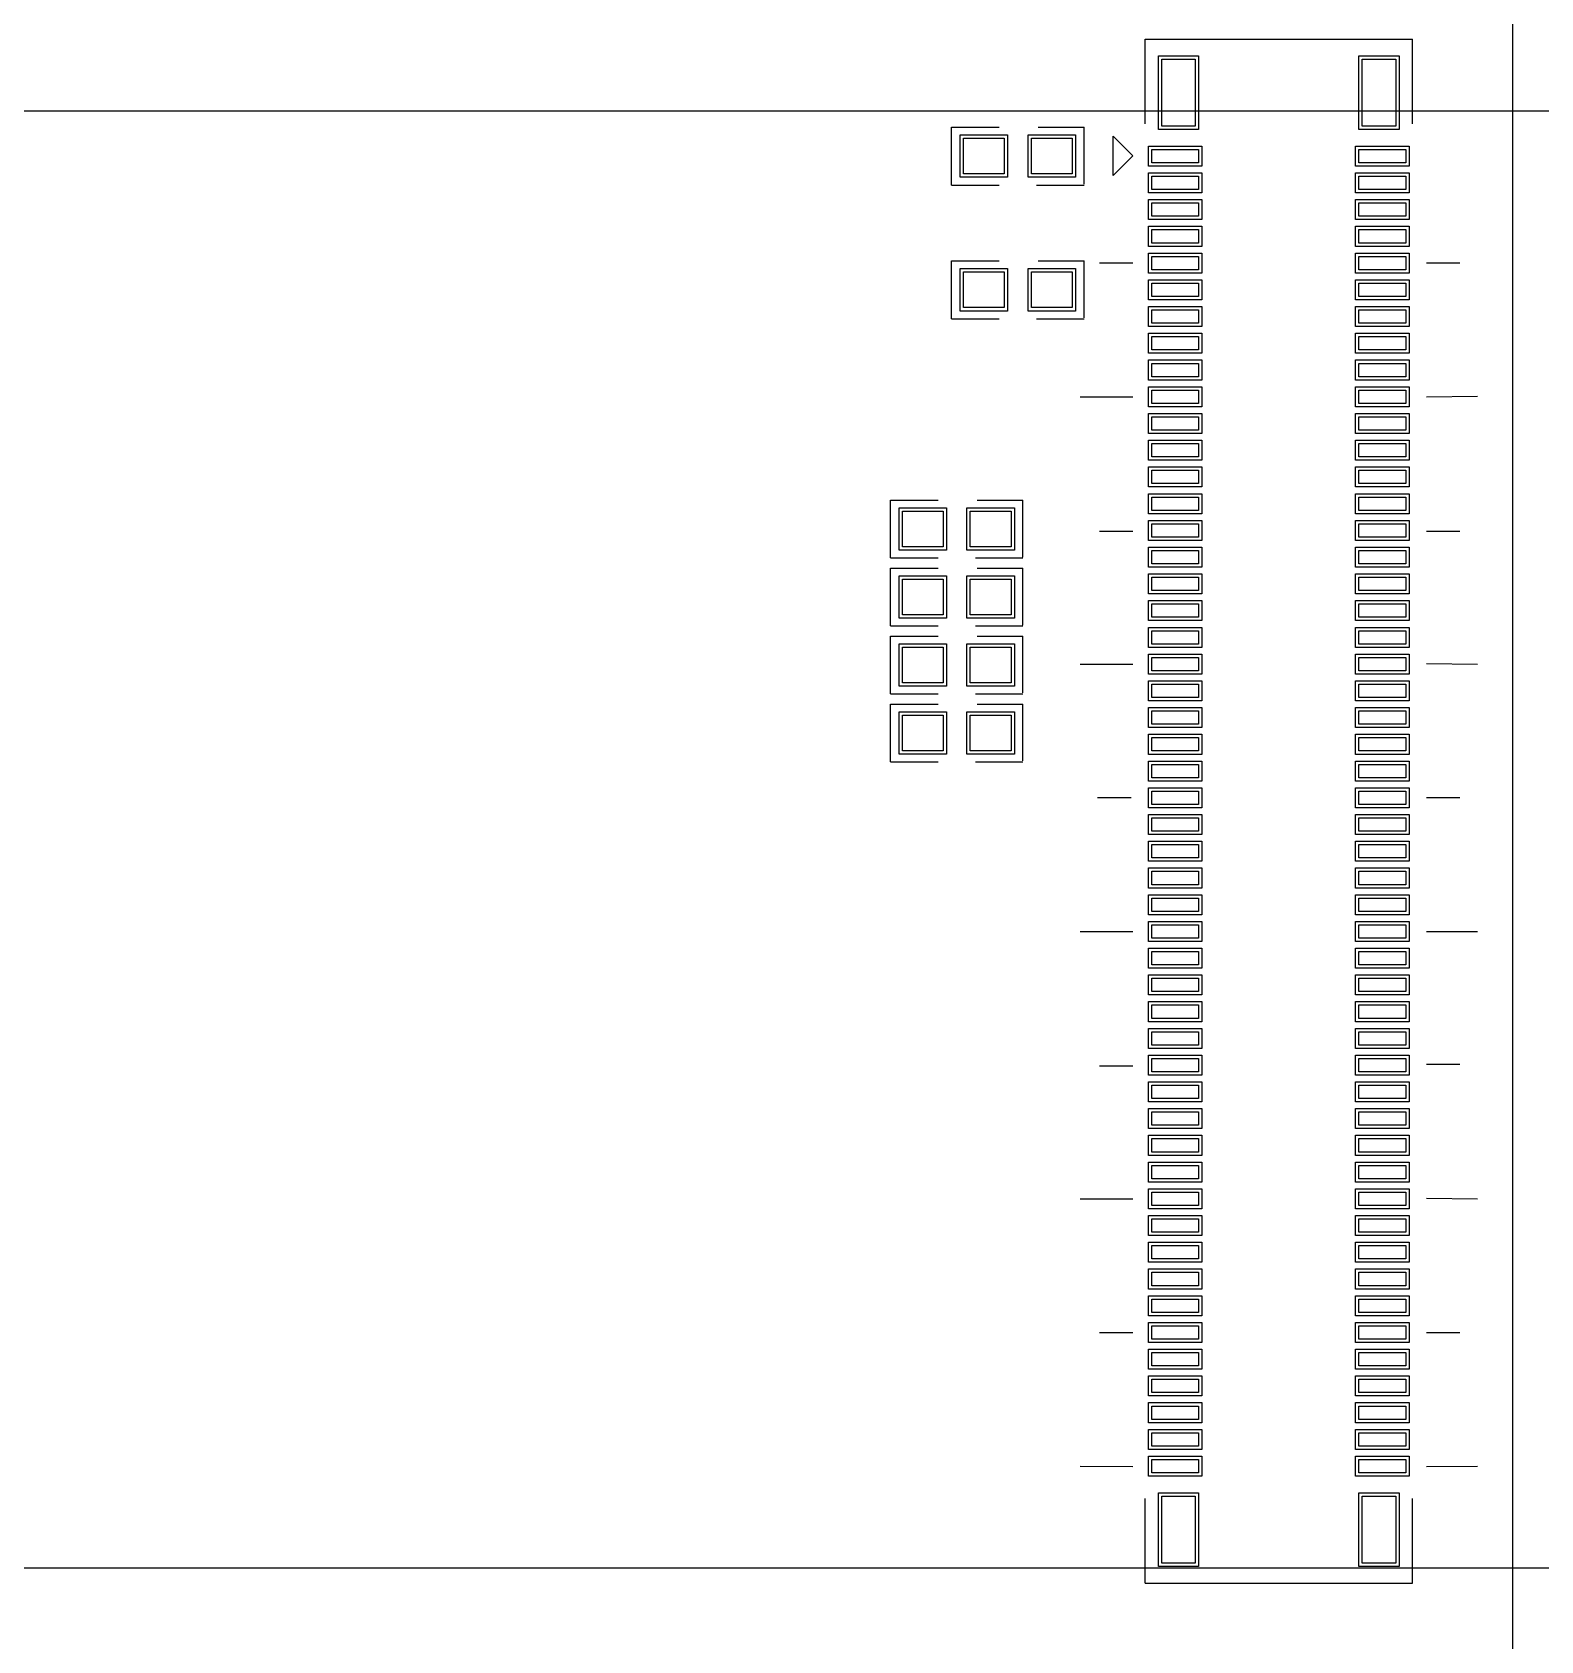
# Model space of a CAD drawing. Header units: inches. Extents: x -5 to 125, y -8 to 83.
# Drawn here: x 60.85 to 83.42, y 38.59 to 62.65 of the extents above; entities that cross this region are included whole.
import ezdxf

# ---------------------------------------------------------------- set-up
doc = ezdxf.new("R2010")
doc.units = ezdxf.units.IN
for name, color, linetype in [('Bottom Overlay', 54, 'Continuous'), ('Bottom Paste', 16, 'Continuous'), ('Bottom Solder', 6, 'Continuous'), ('Top Overlay', 2, 'Continuous'), ('Top Paste', 8, 'Continuous'), ('Top Solder', 216, 'Continuous')]:
    doc.layers.add(name, color=color, linetype=linetype)

# ---------------------------------------------------------------- blocks, each defined once
blk = doc.blocks.new('0402R_B_246')
at = {"layer": 'Bottom Overlay'}
for p, q in [((-0.991, 0.432), (-0.279, 0.432)), ((-0.991, -0.432), (-0.991, 0.432)), ((0.305, 0.432), (0.991, 0.432)), ((0.991, -0.419), (0.991, 0.432)), ((-0.991, -0.432), (-0.279, -0.432)), ((0.279, -0.432), (0.991, -0.432))]:
    blk.add_line(p, q, dxfattribs=at)
at = {"layer": 'Bottom Paste'}
for p, q in [((-0.813, -0.267), (-0.813, 0.267)), ((-0.813, 0.267), (-0.203, 0.267)), ((-0.203, 0.267), (-0.203, -0.267)), ((0.203, -0.267), (0.203, 0.267)), ((0.203, 0.267), (0.813, 0.267)), ((0.813, 0.267), (0.813, -0.267)), ((-0.203, -0.267), (-0.813, -0.267)), ((0.813, -0.267), (0.203, -0.267))]:
    blk.add_line(p, q, dxfattribs=at)
at = {"layer": 'Bottom Solder'}
for p, q in [((-0.863, -0.317), (-0.863, 0.317)), ((-0.863, 0.317), (-0.153, 0.317)), ((-0.153, 0.317), (-0.153, -0.317)), ((0.153, -0.317), (0.153, 0.317)), ((0.153, 0.317), (0.863, 0.317)), ((0.863, 0.317), (0.863, -0.317)), ((-0.153, -0.317), (-0.863, -0.317)), ((0.863, -0.317), (0.153, -0.317))]:
    blk.add_line(p, q, dxfattribs=at)
blk = doc.blocks.new('0402R_B_247')
at = {"layer": 'Bottom Overlay'}
for p, q in [((-0.991, 0.432), (-0.279, 0.432)), ((-0.991, -0.432), (-0.991, 0.432)), ((0.305, 0.432), (0.991, 0.432)), ((0.991, -0.419), (0.991, 0.432)), ((-0.991, -0.432), (-0.279, -0.432)), ((0.279, -0.432), (0.991, -0.432))]:
    blk.add_line(p, q, dxfattribs=at)
at = {"layer": 'Bottom Paste'}
for p, q in [((-0.813, -0.267), (-0.813, 0.267)), ((-0.813, 0.267), (-0.203, 0.267)), ((-0.203, 0.267), (-0.203, -0.267)), ((0.203, -0.267), (0.203, 0.267)), ((0.203, 0.267), (0.813, 0.267)), ((0.813, 0.267), (0.813, -0.267)), ((-0.203, -0.267), (-0.813, -0.267)), ((0.813, -0.267), (0.203, -0.267))]:
    blk.add_line(p, q, dxfattribs=at)
at = {"layer": 'Bottom Solder'}
for p, q in [((-0.863, -0.317), (-0.863, 0.317)), ((-0.863, 0.317), (-0.153, 0.317)), ((-0.153, 0.317), (-0.153, -0.317)), ((0.153, -0.317), (0.153, 0.317)), ((0.153, 0.317), (0.863, 0.317)), ((0.863, 0.317), (0.863, -0.317)), ((-0.153, -0.317), (-0.863, -0.317)), ((0.863, -0.317), (0.153, -0.317))]:
    blk.add_line(p, q, dxfattribs=at)
blk = doc.blocks.new('0402R_B_252')
at = {"layer": 'Bottom Overlay'}
for p, q in [((-0.991, 0.432), (-0.279, 0.432)), ((-0.991, -0.432), (-0.991, 0.432)), ((0.305, 0.432), (0.991, 0.432)), ((0.991, -0.419), (0.991, 0.432)), ((-0.991, -0.432), (-0.279, -0.432)), ((0.279, -0.432), (0.991, -0.432))]:
    blk.add_line(p, q, dxfattribs=at)
at = {"layer": 'Bottom Paste'}
for p, q in [((-0.813, -0.267), (-0.813, 0.267)), ((-0.813, 0.267), (-0.203, 0.267)), ((-0.203, 0.267), (-0.203, -0.267)), ((0.203, -0.267), (0.203, 0.267)), ((0.203, 0.267), (0.813, 0.267)), ((0.813, 0.267), (0.813, -0.267)), ((-0.203, -0.267), (-0.813, -0.267)), ((0.813, -0.267), (0.203, -0.267))]:
    blk.add_line(p, q, dxfattribs=at)
at = {"layer": 'Bottom Solder'}
for p, q in [((-0.863, -0.317), (-0.863, 0.317)), ((-0.863, 0.317), (-0.153, 0.317)), ((-0.153, 0.317), (-0.153, -0.317)), ((0.153, -0.317), (0.153, 0.317)), ((0.153, 0.317), (0.863, 0.317)), ((0.863, 0.317), (0.863, -0.317)), ((-0.153, -0.317), (-0.863, -0.317)), ((0.863, -0.317), (0.153, -0.317))]:
    blk.add_line(p, q, dxfattribs=at)
blk = doc.blocks.new('0402R_B_253')
at = {"layer": 'Bottom Overlay'}
for p, q in [((-0.991, 0.432), (-0.279, 0.432)), ((-0.991, -0.432), (-0.991, 0.432)), ((0.305, 0.432), (0.991, 0.432)), ((0.991, -0.419), (0.991, 0.432)), ((-0.991, -0.432), (-0.279, -0.432)), ((0.279, -0.432), (0.991, -0.432))]:
    blk.add_line(p, q, dxfattribs=at)
at = {"layer": 'Bottom Paste'}
for p, q in [((-0.813, -0.267), (-0.813, 0.267)), ((-0.813, 0.267), (-0.203, 0.267)), ((-0.203, 0.267), (-0.203, -0.267)), ((0.203, -0.267), (0.203, 0.267)), ((0.203, 0.267), (0.813, 0.267)), ((0.813, 0.267), (0.813, -0.267)), ((-0.203, -0.267), (-0.813, -0.267)), ((0.813, -0.267), (0.203, -0.267))]:
    blk.add_line(p, q, dxfattribs=at)
at = {"layer": 'Bottom Solder'}
for p, q in [((-0.863, -0.317), (-0.863, 0.317)), ((-0.863, 0.317), (-0.153, 0.317)), ((-0.153, 0.317), (-0.153, -0.317)), ((0.153, -0.317), (0.153, 0.317)), ((0.153, 0.317), (0.863, 0.317)), ((0.863, 0.317), (0.863, -0.317)), ((-0.153, -0.317), (-0.863, -0.317)), ((0.863, -0.317), (0.153, -0.317))]:
    blk.add_line(p, q, dxfattribs=at)
blk = doc.blocks.new('0402R_B_254')
at = {"layer": 'Bottom Overlay'}
for p, q in [((-0.991, -0.432), (-0.991, 0.432)), ((-0.991, 0.432), (-0.279, 0.432)), ((0.305, 0.432), (0.991, 0.432)), ((0.991, -0.419), (0.991, 0.432)), ((-0.991, -0.432), (-0.279, -0.432)), ((0.279, -0.432), (0.991, -0.432))]:
    blk.add_line(p, q, dxfattribs=at)
at = {"layer": 'Bottom Paste'}
for p, q in [((-0.813, -0.267), (-0.813, 0.267)), ((-0.813, 0.267), (-0.203, 0.267)), ((-0.203, 0.267), (-0.203, -0.267)), ((0.203, -0.267), (0.203, 0.267)), ((0.203, 0.267), (0.813, 0.267)), ((0.813, 0.267), (0.813, -0.267)), ((-0.203, -0.267), (-0.813, -0.267)), ((0.813, -0.267), (0.203, -0.267))]:
    blk.add_line(p, q, dxfattribs=at)
at = {"layer": 'Bottom Solder'}
for p, q in [((-0.863, -0.317), (-0.863, 0.317)), ((-0.863, 0.317), (-0.153, 0.317)), ((-0.153, 0.317), (-0.153, -0.317)), ((0.153, -0.317), (0.153, 0.317)), ((0.153, 0.317), (0.863, 0.317)), ((0.863, 0.317), (0.863, -0.317)), ((-0.153, -0.317), (-0.863, -0.317)), ((0.863, -0.317), (0.153, -0.317))]:
    blk.add_line(p, q, dxfattribs=at)
blk = doc.blocks.new('0402R_B_255')
at = {"layer": 'Bottom Overlay'}
for p, q in [((-0.991, -0.432), (-0.991, 0.432)), ((-0.991, 0.432), (-0.279, 0.432)), ((0.305, 0.432), (0.991, 0.432)), ((0.991, -0.419), (0.991, 0.432)), ((-0.991, -0.432), (-0.279, -0.432)), ((0.279, -0.432), (0.991, -0.432))]:
    blk.add_line(p, q, dxfattribs=at)
at = {"layer": 'Bottom Paste'}
for p, q in [((-0.813, -0.267), (-0.813, 0.267)), ((-0.813, 0.267), (-0.203, 0.267)), ((-0.203, 0.267), (-0.203, -0.267)), ((0.203, -0.267), (0.203, 0.267)), ((0.203, 0.267), (0.813, 0.267)), ((0.813, 0.267), (0.813, -0.267)), ((-0.203, -0.267), (-0.813, -0.267)), ((0.813, -0.267), (0.203, -0.267))]:
    blk.add_line(p, q, dxfattribs=at)
at = {"layer": 'Bottom Solder'}
for p, q in [((-0.863, -0.317), (-0.863, 0.317)), ((-0.863, 0.317), (-0.153, 0.317)), ((-0.153, 0.317), (-0.153, -0.317)), ((0.153, -0.317), (0.153, 0.317)), ((0.153, 0.317), (0.863, 0.317)), ((0.863, 0.317), (0.863, -0.317)), ((-0.153, -0.317), (-0.863, -0.317)), ((0.863, -0.317), (0.153, -0.317))]:
    blk.add_line(p, q, dxfattribs=at)
blk = doc.blocks.new('M_2_M_K___B_271')
at = {"layer": 'Bottom Overlay'}
for p, q in [((-10.9, 79.75), (-10.9, 3.75)), ((10.9, 79.75), (10.9, 3.75))]:
    blk.add_line(p, q, dxfattribs=at)
blk = doc.blocks.new('SOCKET_100PIN_0_4MM_F_286')
at = {"layer": 'Top Overlay'}
for p, q in [((-6.198, 2.21), (-6.21, 2.972)), ((-2.21, 2.21), (-2.2, 2.972)), ((1.803, 2.209), (1.8, 2.972)), ((5.791, 2.21), (5.8, 2.972)), ((9.804, 2.21), (9.8, 2.972)), ((-8.204, 2.21), (-8.204, 2.709)), ((-4.191, 2.21), (-4.191, 2.709)), ((-0.203, 2.209), (-0.203, 2.709)), ((3.785, 2.21), (3.785, 2.709)), ((7.798, 2.21), (7.798, 2.709)), ((-11.552, -2), (-11.552, 2)), ((-10.282, 2), (-11.552, 2)), ((11.552, 2), (10.282, 2)), ((11.552, -2), (11.552, 2)), ((-10.282, -2), (-11.552, -2)), ((11.552, -2), (10.282, -2)), ((-10.097, -2.477), (-9.804, -2.184)), ((-9.512, -2.477), (-9.804, -2.184)), ((-8.204, -2.684), (-8.204, -2.184)), ((-6.198, -2.972), (-6.198, -2.184)), ((-4.191, -2.684), (-4.191, -2.184)), ((-2.2, -2.972), (-2.2, -2.184)), ((-0.203, -2.71), (-0.203, -2.21)), ((1.803, -2.972), (1.803, -2.184)), ((3.81, -2.684), (3.81, -2.184)), ((5.8, -2.972), (5.8, -2.184)), ((7.798, -2.684), (7.798, -2.184)), ((9.8, -2.972), (9.804, -2.184)), ((-9.512, -2.477), (-10.097, -2.477))]:
    blk.add_line(p, q, dxfattribs=at)
at = {"layer": 'Top Paste'}
for p, q in [((-11.25, 1.75), (-10.25, 1.75)), ((-11.25, 1.25), (-11.25, 1.75)), ((-10.25, 1.75), (-10.25, 1.25)), ((-9.9, 1.9), (-9.7, 1.9)), ((-9.9, 1.2), (-9.9, 1.9)), ((-9.7, 1.9), (-9.7, 1.2)), ((-9.5, 1.9), (-9.3, 1.9)), ((-9.5, 1.2), (-9.5, 1.9)), ((-9.3, 1.9), (-9.3, 1.2)), ((-9.1, 1.9), (-8.9, 1.9)), ((-9.1, 1.2), (-9.1, 1.9)), ((-8.9, 1.9), (-8.9, 1.2)), ((-8.7, 1.9), (-8.5, 1.9)), ((-8.7, 1.2), (-8.7, 1.9)), ((-8.5, 1.9), (-8.5, 1.2)), ((-8.3, 1.9), (-8.1, 1.9)), ((-8.3, 1.2), (-8.3, 1.9)), ((-8.1, 1.9), (-8.1, 1.2)), ((-7.9, 1.9), (-7.7, 1.9)), ((-7.9, 1.2), (-7.9, 1.9)), ((-7.7, 1.9), (-7.7, 1.2)), ((-7.5, 1.9), (-7.3, 1.9)), ((-7.5, 1.2), (-7.5, 1.9)), ((-7.3, 1.9), (-7.3, 1.2)), ((-7.1, 1.9), (-6.9, 1.9)), ((-7.1, 1.2), (-7.1, 1.9)), ((-6.9, 1.9), (-6.9, 1.2)), ((-6.7, 1.9), (-6.5, 1.9)), ((-6.7, 1.2), (-6.7, 1.9)), ((-6.5, 1.9), (-6.5, 1.2)), ((-6.3, 1.9), (-6.1, 1.9)), ((-6.3, 1.2), (-6.3, 1.9)), ((-6.1, 1.9), (-6.1, 1.2)), ((-5.9, 1.9), (-5.7, 1.9)), ((-5.9, 1.2), (-5.9, 1.9)), ((-5.7, 1.9), (-5.7, 1.2)), ((-5.5, 1.9), (-5.3, 1.9)), ((-5.5, 1.2), (-5.5, 1.9)), ((-5.3, 1.9), (-5.3, 1.2)), ((-5.1, 1.9), (-4.9, 1.9)), ((-5.1, 1.2), (-5.1, 1.9)), ((-4.9, 1.9), (-4.9, 1.2)), ((-4.7, 1.9), (-4.5, 1.9)), ((-4.7, 1.2), (-4.7, 1.9)), ((-4.5, 1.9), (-4.5, 1.2)), ((-4.3, 1.9), (-4.1, 1.9)), ((-4.3, 1.2), (-4.3, 1.9)), ((-4.1, 1.9), (-4.1, 1.2)), ((-3.9, 1.9), (-3.7, 1.9)), ((-3.9, 1.2), (-3.9, 1.9)), ((-3.7, 1.9), (-3.7, 1.2)), ((-3.5, 1.9), (-3.3, 1.9)), ((-3.5, 1.2), (-3.5, 1.9)), ((-3.3, 1.9), (-3.3, 1.2)), ((-3.1, 1.9), (-2.9, 1.9)), ((-3.1, 1.2), (-3.1, 1.9)), ((-2.9, 1.9), (-2.9, 1.2)), ((-2.7, 1.9), (-2.5, 1.9)), ((-2.7, 1.2), (-2.7, 1.9)), ((-2.5, 1.9), (-2.5, 1.2)), ((-2.3, 1.9), (-2.1, 1.9)), ((-2.3, 1.2), (-2.3, 1.9)), ((-2.1, 1.9), (-2.1, 1.2)), ((-1.9, 1.9), (-1.7, 1.9)), ((-1.9, 1.2), (-1.9, 1.9)), ((-1.7, 1.9), (-1.7, 1.2)), ((-1.5, 1.9), (-1.3, 1.9)), ((-1.5, 1.2), (-1.5, 1.9)), ((-1.3, 1.9), (-1.3, 1.2)), ((-1.1, 1.9), (-0.9, 1.9)), ((-1.1, 1.2), (-1.1, 1.9)), ((-0.9, 1.9), (-0.9, 1.2)), ((-0.7, 1.9), (-0.5, 1.9)), ((-0.7, 1.2), (-0.7, 1.9)), ((-0.5, 1.9), (-0.5, 1.2)), ((-0.3, 1.9), (-0.1, 1.9)), ((-0.3, 1.2), (-0.3, 1.9)), ((-0.1, 1.9), (-0.1, 1.2)), ((0.1, 1.9), (0.3, 1.9)), ((0.1, 1.2), (0.1, 1.9)), ((0.3, 1.9), (0.3, 1.2)), ((0.5, 1.9), (0.7, 1.9)), ((0.5, 1.2), (0.5, 1.9)), ((0.7, 1.9), (0.7, 1.2)), ((0.9, 1.9), (1.1, 1.9)), ((0.9, 1.2), (0.9, 1.9)), ((1.1, 1.9), (1.1, 1.2)), ((1.3, 1.9), (1.5, 1.9)), ((1.3, 1.2), (1.3, 1.9)), ((1.5, 1.9), (1.5, 1.2)), ((1.7, 1.9), (1.9, 1.9)), ((1.7, 1.2), (1.7, 1.9)), ((1.9, 1.9), (1.9, 1.2)), ((2.1, 1.9), (2.3, 1.9)), ((2.1, 1.2), (2.1, 1.9)), ((2.3, 1.9), (2.3, 1.2)), ((2.5, 1.9), (2.7, 1.9)), ((2.5, 1.2), (2.5, 1.9)), ((2.7, 1.9), (2.7, 1.2)), ((2.9, 1.9), (3.1, 1.9)), ((2.9, 1.2), (2.9, 1.9)), ((3.1, 1.9), (3.1, 1.2)), ((3.3, 1.9), (3.5, 1.9)), ((3.3, 1.2), (3.3, 1.9)), ((3.5, 1.9), (3.5, 1.2)), ((3.7, 1.9), (3.9, 1.9)), ((3.7, 1.2), (3.7, 1.9)), ((3.9, 1.9), (3.9, 1.2)), ((4.1, 1.9), (4.3, 1.9)), ((4.1, 1.2), (4.1, 1.9)), ((4.3, 1.9), (4.3, 1.2)), ((4.5, 1.9), (4.7, 1.9)), ((4.5, 1.2), (4.5, 1.9)), ((4.7, 1.9), (4.7, 1.2)), ((4.9, 1.9), (5.1, 1.9)), ((4.9, 1.2), (4.9, 1.9)), ((5.1, 1.9), (5.1, 1.2)), ((5.3, 1.9), (5.5, 1.9)), ((5.3, 1.2), (5.3, 1.9)), ((5.5, 1.9), (5.5, 1.2)), ((5.7, 1.9), (5.9, 1.9)), ((5.7, 1.2), (5.7, 1.9)), ((5.9, 1.9), (5.9, 1.2)), ((6.1, 1.9), (6.3, 1.9)), ((6.1, 1.2), (6.1, 1.9)), ((6.3, 1.9), (6.3, 1.2)), ((6.5, 1.9), (6.7, 1.9)), ((6.5, 1.2), (6.5, 1.9)), ((6.7, 1.9), (6.7, 1.2)), ((6.9, 1.9), (7.1, 1.9)), ((6.9, 1.2), (6.9, 1.9)), ((7.1, 1.9), (7.1, 1.2)), ((7.3, 1.9), (7.5, 1.9)), ((7.3, 1.2), (7.3, 1.9)), ((7.5, 1.9), (7.5, 1.2)), ((7.7, 1.9), (7.9, 1.9)), ((7.7, 1.2), (7.7, 1.9)), ((7.9, 1.9), (7.9, 1.2)), ((8.1, 1.9), (8.3, 1.9)), ((8.1, 1.2), (8.1, 1.9)), ((8.3, 1.9), (8.3, 1.2)), ((8.5, 1.9), (8.7, 1.9)), ((8.5, 1.2), (8.5, 1.9)), ((8.7, 1.9), (8.7, 1.2)), ((8.9, 1.9), (9.1, 1.9)), ((8.9, 1.2), (8.9, 1.9)), ((9.1, 1.9), (9.1, 1.2)), ((9.3, 1.9), (9.5, 1.9)), ((9.3, 1.2), (9.3, 1.9)), ((9.5, 1.9), (9.5, 1.2)), ((9.7, 1.9), (9.9, 1.9)), ((9.7, 1.2), (9.7, 1.9)), ((9.9, 1.9), (9.9, 1.2)), ((10.25, 1.75), (11.25, 1.75)), ((10.25, 1.25), (10.25, 1.75)), ((11.25, 1.75), (11.25, 1.25)), ((-10.25, 1.25), (-11.25, 1.25)), ((11.25, 1.25), (10.25, 1.25)), ((-9.7, 1.2), (-9.9, 1.2)), ((-9.3, 1.2), (-9.5, 1.2)), ((-8.9, 1.2), (-9.1, 1.2)), ((-8.5, 1.2), (-8.7, 1.2)), ((-8.1, 1.2), (-8.3, 1.2)), ((-7.7, 1.2), (-7.9, 1.2)), ((-7.3, 1.2), (-7.5, 1.2)), ((-6.9, 1.2), (-7.1, 1.2)), ((-6.5, 1.2), (-6.7, 1.2)), ((-6.1, 1.2), (-6.3, 1.2)), ((-5.7, 1.2), (-5.9, 1.2)), ((-5.3, 1.2), (-5.5, 1.2)), ((-4.9, 1.2), (-5.1, 1.2)), ((-4.5, 1.2), (-4.7, 1.2)), ((-4.1, 1.2), (-4.3, 1.2)), ((-3.7, 1.2), (-3.9, 1.2)), ((-3.3, 1.2), (-3.5, 1.2)), ((-2.9, 1.2), (-3.1, 1.2)), ((-2.5, 1.2), (-2.7, 1.2)), ((-2.1, 1.2), (-2.3, 1.2)), ((-1.7, 1.2), (-1.9, 1.2)), ((-1.3, 1.2), (-1.5, 1.2)), ((-0.9, 1.2), (-1.1, 1.2)), ((-0.5, 1.2), (-0.7, 1.2)), ((-0.1, 1.2), (-0.3, 1.2)), ((0.3, 1.2), (0.1, 1.2)), ((0.7, 1.2), (0.5, 1.2)), ((1.1, 1.2), (0.9, 1.2)), ((1.5, 1.2), (1.3, 1.2)), ((1.9, 1.2), (1.7, 1.2)), ((2.3, 1.2), (2.1, 1.2)), ((2.7, 1.2), (2.5, 1.2)), ((3.1, 1.2), (2.9, 1.2)), ((3.5, 1.2), (3.3, 1.2)), ((3.9, 1.2), (3.7, 1.2)), ((4.3, 1.2), (4.1, 1.2)), ((4.7, 1.2), (4.5, 1.2)), ((5.1, 1.2), (4.9, 1.2)), ((5.5, 1.2), (5.3, 1.2)), ((5.9, 1.2), (5.7, 1.2)), ((6.3, 1.2), (6.1, 1.2)), ((6.7, 1.2), (6.5, 1.2)), ((7.1, 1.2), (6.9, 1.2)), ((7.5, 1.2), (7.3, 1.2)), ((7.9, 1.2), (7.7, 1.2)), ((8.3, 1.2), (8.1, 1.2)), ((8.7, 1.2), (8.5, 1.2)), ((9.1, 1.2), (8.9, 1.2)), ((9.5, 1.2), (9.3, 1.2)), ((9.9, 1.2), (9.7, 1.2)), ((-9.9, -1.2), (-9.7, -1.2)), ((-9.9, -1.9), (-9.9, -1.2)), ((-9.7, -1.2), (-9.7, -1.9)), ((-9.5, -1.2), (-9.3, -1.2)), ((-9.5, -1.9), (-9.5, -1.2)), ((-9.3, -1.2), (-9.3, -1.9)), ((-9.1, -1.2), (-8.9, -1.2)), ((-9.1, -1.9), (-9.1, -1.2)), ((-8.9, -1.2), (-8.9, -1.9)), ((-8.7, -1.2), (-8.5, -1.2)), ((-8.7, -1.9), (-8.7, -1.2)), ((-8.5, -1.2), (-8.5, -1.9)), ((-8.3, -1.2), (-8.1, -1.2)), ((-8.3, -1.9), (-8.3, -1.2)), ((-8.1, -1.2), (-8.1, -1.9)), ((-7.9, -1.2), (-7.7, -1.2)), ((-7.9, -1.9), (-7.9, -1.2)), ((-7.7, -1.2), (-7.7, -1.9)), ((-7.5, -1.2), (-7.3, -1.2)), ((-7.5, -1.9), (-7.5, -1.2)), ((-7.3, -1.2), (-7.3, -1.9)), ((-7.1, -1.2), (-6.9, -1.2)), ((-7.1, -1.9), (-7.1, -1.2)), ((-6.9, -1.2), (-6.9, -1.9)), ((-6.7, -1.2), (-6.5, -1.2)), ((-6.7, -1.9), (-6.7, -1.2)), ((-6.5, -1.2), (-6.5, -1.9)), ((-6.3, -1.2), (-6.1, -1.2)), ((-6.3, -1.9), (-6.3, -1.2)), ((-6.1, -1.2), (-6.1, -1.9)), ((-5.9, -1.2), (-5.7, -1.2)), ((-5.9, -1.9), (-5.9, -1.2)), ((-5.7, -1.2), (-5.7, -1.9)), ((-5.5, -1.2), (-5.3, -1.2)), ((-5.5, -1.9), (-5.5, -1.2)), ((-5.3, -1.2), (-5.3, -1.9)), ((-5.1, -1.2), (-4.9, -1.2)), ((-5.1, -1.9), (-5.1, -1.2)), ((-4.9, -1.2), (-4.9, -1.9)), ((-4.7, -1.2), (-4.5, -1.2)), ((-4.7, -1.9), (-4.7, -1.2)), ((-4.5, -1.2), (-4.5, -1.9)), ((-4.3, -1.2), (-4.1, -1.2)), ((-4.3, -1.9), (-4.3, -1.2)), ((-4.1, -1.2), (-4.1, -1.9)), ((-3.9, -1.2), (-3.7, -1.2)), ((-3.9, -1.9), (-3.9, -1.2)), ((-3.7, -1.2), (-3.7, -1.9)), ((-3.5, -1.2), (-3.3, -1.2)), ((-3.5, -1.9), (-3.5, -1.2)), ((-3.3, -1.2), (-3.3, -1.9)), ((-3.1, -1.2), (-2.9, -1.2)), ((-3.1, -1.9), (-3.1, -1.2)), ((-2.9, -1.2), (-2.9, -1.9)), ((-2.7, -1.2), (-2.5, -1.2)), ((-2.7, -1.9), (-2.7, -1.2)), ((-2.5, -1.2), (-2.5, -1.9)), ((-2.3, -1.2), (-2.1, -1.2)), ((-2.3, -1.9), (-2.3, -1.2)), ((-2.1, -1.2), (-2.1, -1.9)), ((-1.9, -1.2), (-1.7, -1.2)), ((-1.9, -1.9), (-1.9, -1.2)), ((-1.7, -1.2), (-1.7, -1.9)), ((-1.5, -1.2), (-1.3, -1.2)), ((-1.5, -1.9), (-1.5, -1.2)), ((-1.3, -1.2), (-1.3, -1.9)), ((-1.1, -1.2), (-0.9, -1.2)), ((-1.1, -1.9), (-1.1, -1.2)), ((-0.9, -1.2), (-0.9, -1.9)), ((-0.7, -1.2), (-0.5, -1.2)), ((-0.7, -1.9), (-0.7, -1.2)), ((-0.5, -1.2), (-0.5, -1.9)), ((-0.3, -1.2), (-0.1, -1.2)), ((-0.3, -1.9), (-0.3, -1.2)), ((-0.1, -1.2), (-0.1, -1.9)), ((0.1, -1.2), (0.3, -1.2)), ((0.1, -1.9), (0.1, -1.2)), ((0.3, -1.2), (0.3, -1.9)), ((0.5, -1.2), (0.7, -1.2)), ((0.5, -1.9), (0.5, -1.2)), ((0.7, -1.2), (0.7, -1.9)), ((0.9, -1.2), (1.1, -1.2)), ((0.9, -1.9), (0.9, -1.2)), ((1.1, -1.2), (1.1, -1.9)), ((1.3, -1.2), (1.5, -1.2)), ((1.3, -1.9), (1.3, -1.2)), ((1.5, -1.2), (1.5, -1.9)), ((1.7, -1.2), (1.9, -1.2)), ((1.7, -1.9), (1.7, -1.2)), ((1.9, -1.2), (1.9, -1.9)), ((2.1, -1.2), (2.3, -1.2)), ((2.1, -1.9), (2.1, -1.2)), ((2.3, -1.2), (2.3, -1.9)), ((2.5, -1.2), (2.7, -1.2)), ((2.5, -1.9), (2.5, -1.2)), ((2.7, -1.2), (2.7, -1.9)), ((2.9, -1.2), (3.1, -1.2)), ((2.9, -1.9), (2.9, -1.2)), ((3.1, -1.2), (3.1, -1.9)), ((3.3, -1.2), (3.5, -1.2)), ((3.3, -1.9), (3.3, -1.2)), ((3.5, -1.2), (3.5, -1.9)), ((3.7, -1.2), (3.9, -1.2)), ((3.7, -1.9), (3.7, -1.2)), ((3.9, -1.2), (3.9, -1.9)), ((4.1, -1.2), (4.3, -1.2)), ((4.1, -1.9), (4.1, -1.2)), ((4.3, -1.2), (4.3, -1.9)), ((4.5, -1.2), (4.7, -1.2)), ((4.5, -1.9), (4.5, -1.2)), ((4.7, -1.2), (4.7, -1.9)), ((4.9, -1.2), (5.1, -1.2)), ((4.9, -1.9), (4.9, -1.2)), ((5.1, -1.2), (5.1, -1.9)), ((5.3, -1.2), (5.5, -1.2)), ((5.3, -1.9), (5.3, -1.2)), ((5.5, -1.2), (5.5, -1.9)), ((5.7, -1.2), (5.9, -1.2)), ((5.7, -1.9), (5.7, -1.2)), ((5.9, -1.2), (5.9, -1.9)), ((6.1, -1.2), (6.3, -1.2)), ((6.1, -1.9), (6.1, -1.2)), ((6.3, -1.2), (6.3, -1.9)), ((6.5, -1.2), (6.7, -1.2)), ((6.5, -1.9), (6.5, -1.2)), ((6.7, -1.2), (6.7, -1.9)), ((6.9, -1.2), (7.1, -1.2)), ((6.9, -1.9), (6.9, -1.2)), ((7.1, -1.2), (7.1, -1.9)), ((7.3, -1.2), (7.5, -1.2)), ((7.3, -1.9), (7.3, -1.2)), ((7.5, -1.2), (7.5, -1.9)), ((7.7, -1.2), (7.9, -1.2)), ((7.7, -1.9), (7.7, -1.2)), ((7.9, -1.2), (7.9, -1.9)), ((8.1, -1.2), (8.3, -1.2)), ((8.1, -1.9), (8.1, -1.2)), ((8.3, -1.2), (8.3, -1.9)), ((8.5, -1.2), (8.7, -1.2)), ((8.5, -1.9), (8.5, -1.2)), ((8.7, -1.2), (8.7, -1.9)), ((8.9, -1.2), (9.1, -1.2)), ((8.9, -1.9), (8.9, -1.2)), ((9.1, -1.2), (9.1, -1.9)), ((9.3, -1.2), (9.5, -1.2)), ((9.3, -1.9), (9.3, -1.2)), ((9.5, -1.2), (9.5, -1.9)), ((9.7, -1.2), (9.9, -1.2)), ((9.7, -1.9), (9.7, -1.2)), ((9.9, -1.2), (9.9, -1.9)), ((-11.25, -1.75), (-11.25, -1.25)), ((-11.25, -1.25), (-10.25, -1.25)), ((-10.25, -1.25), (-10.25, -1.75)), ((10.25, -1.75), (10.25, -1.25)), ((10.25, -1.25), (11.25, -1.25)), ((11.25, -1.25), (11.25, -1.75)), ((-10.25, -1.75), (-11.25, -1.75)), ((-9.7, -1.9), (-9.9, -1.9)), ((-9.3, -1.9), (-9.5, -1.9)), ((-8.9, -1.9), (-9.1, -1.9)), ((-8.5, -1.9), (-8.7, -1.9)), ((-8.1, -1.9), (-8.3, -1.9)), ((-7.7, -1.9), (-7.9, -1.9)), ((-7.3, -1.9), (-7.5, -1.9)), ((-6.9, -1.9), (-7.1, -1.9)), ((-6.5, -1.9), (-6.7, -1.9)), ((-6.1, -1.9), (-6.3, -1.9)), ((-5.7, -1.9), (-5.9, -1.9)), ((-5.3, -1.9), (-5.5, -1.9)), ((-4.9, -1.9), (-5.1, -1.9)), ((-4.5, -1.9), (-4.7, -1.9)), ((-4.1, -1.9), (-4.3, -1.9)), ((-3.7, -1.9), (-3.9, -1.9)), ((-3.3, -1.9), (-3.5, -1.9)), ((-2.9, -1.9), (-3.1, -1.9)), ((-2.5, -1.9), (-2.7, -1.9)), ((-2.1, -1.9), (-2.3, -1.9)), ((-1.7, -1.9), (-1.9, -1.9)), ((-1.3, -1.9), (-1.5, -1.9)), ((-0.9, -1.9), (-1.1, -1.9)), ((-0.5, -1.9), (-0.7, -1.9)), ((-0.1, -1.9), (-0.3, -1.9)), ((0.3, -1.9), (0.1, -1.9)), ((0.7, -1.9), (0.5, -1.9)), ((1.1, -1.9), (0.9, -1.9)), ((1.5, -1.9), (1.3, -1.9)), ((1.9, -1.9), (1.7, -1.9)), ((2.3, -1.9), (2.1, -1.9)), ((2.7, -1.9), (2.5, -1.9)), ((3.1, -1.9), (2.9, -1.9)), ((3.5, -1.9), (3.3, -1.9)), ((3.9, -1.9), (3.7, -1.9)), ((4.3, -1.9), (4.1, -1.9)), ((4.7, -1.9), (4.5, -1.9)), ((5.1, -1.9), (4.9, -1.9)), ((5.5, -1.9), (5.3, -1.9)), ((5.9, -1.9), (5.7, -1.9)), ((6.3, -1.9), (6.1, -1.9)), ((6.7, -1.9), (6.5, -1.9)), ((7.1, -1.9), (6.9, -1.9)), ((7.5, -1.9), (7.3, -1.9)), ((7.9, -1.9), (7.7, -1.9)), ((8.3, -1.9), (8.1, -1.9)), ((8.7, -1.9), (8.5, -1.9)), ((9.1, -1.9), (8.9, -1.9)), ((9.5, -1.9), (9.3, -1.9)), ((9.9, -1.9), (9.7, -1.9)), ((11.25, -1.75), (10.25, -1.75))]:
    blk.add_line(p, q, dxfattribs=at)
at = {"layer": 'Top Solder'}
for p, q in [((-9.95, 1.95), (-9.65, 1.95)), ((-9.95, 1.15), (-9.95, 1.95)), ((-9.65, 1.95), (-9.65, 1.15)), ((-9.55, 1.95), (-9.25, 1.95)), ((-9.55, 1.15), (-9.55, 1.95)), ((-9.25, 1.95), (-9.25, 1.15)), ((-9.15, 1.95), (-8.85, 1.95)), ((-9.15, 1.15), (-9.15, 1.95)), ((-8.85, 1.95), (-8.85, 1.15)), ((-8.75, 1.95), (-8.45, 1.95)), ((-8.75, 1.15), (-8.75, 1.95)), ((-8.45, 1.95), (-8.45, 1.15)), ((-8.35, 1.95), (-8.05, 1.95)), ((-8.35, 1.15), (-8.35, 1.95)), ((-8.05, 1.95), (-8.05, 1.15)), ((-7.95, 1.95), (-7.65, 1.95)), ((-7.95, 1.15), (-7.95, 1.95)), ((-7.65, 1.95), (-7.65, 1.15)), ((-7.55, 1.95), (-7.25, 1.95)), ((-7.55, 1.15), (-7.55, 1.95)), ((-7.25, 1.95), (-7.25, 1.15)), ((-7.15, 1.95), (-6.85, 1.95)), ((-7.15, 1.15), (-7.15, 1.95)), ((-6.85, 1.95), (-6.85, 1.15)), ((-6.75, 1.95), (-6.45, 1.95)), ((-6.75, 1.15), (-6.75, 1.95)), ((-6.45, 1.95), (-6.45, 1.15)), ((-6.35, 1.95), (-6.05, 1.95)), ((-6.35, 1.15), (-6.35, 1.95)), ((-6.05, 1.95), (-6.05, 1.15)), ((-5.95, 1.95), (-5.65, 1.95)), ((-5.95, 1.15), (-5.95, 1.95)), ((-5.65, 1.95), (-5.65, 1.15)), ((-5.55, 1.95), (-5.25, 1.95)), ((-5.55, 1.15), (-5.55, 1.95)), ((-5.25, 1.95), (-5.25, 1.15)), ((-5.15, 1.95), (-4.85, 1.95)), ((-5.15, 1.15), (-5.15, 1.95)), ((-4.85, 1.95), (-4.85, 1.15)), ((-4.75, 1.95), (-4.45, 1.95)), ((-4.75, 1.15), (-4.75, 1.95)), ((-4.45, 1.95), (-4.45, 1.15)), ((-4.35, 1.95), (-4.05, 1.95)), ((-4.35, 1.15), (-4.35, 1.95)), ((-4.05, 1.95), (-4.05, 1.15)), ((-3.95, 1.95), (-3.65, 1.95)), ((-3.95, 1.15), (-3.95, 1.95)), ((-3.65, 1.95), (-3.65, 1.15)), ((-3.55, 1.95), (-3.25, 1.95)), ((-3.55, 1.15), (-3.55, 1.95)), ((-3.25, 1.95), (-3.25, 1.15)), ((-3.15, 1.95), (-2.85, 1.95)), ((-3.15, 1.15), (-3.15, 1.95)), ((-2.85, 1.95), (-2.85, 1.15)), ((-2.75, 1.95), (-2.45, 1.95)), ((-2.75, 1.15), (-2.75, 1.95)), ((-2.45, 1.95), (-2.45, 1.15)), ((-2.35, 1.95), (-2.05, 1.95)), ((-2.35, 1.15), (-2.35, 1.95)), ((-2.05, 1.95), (-2.05, 1.15)), ((-1.95, 1.95), (-1.65, 1.95)), ((-1.95, 1.15), (-1.95, 1.95)), ((-1.65, 1.95), (-1.65, 1.15)), ((-1.55, 1.95), (-1.25, 1.95)), ((-1.55, 1.15), (-1.55, 1.95)), ((-1.25, 1.95), (-1.25, 1.15)), ((-1.15, 1.95), (-0.85, 1.95)), ((-1.15, 1.15), (-1.15, 1.95)), ((-0.85, 1.95), (-0.85, 1.15)), ((-0.75, 1.95), (-0.45, 1.95)), ((-0.75, 1.15), (-0.75, 1.95)), ((-0.45, 1.95), (-0.45, 1.15)), ((-0.35, 1.95), (-0.05, 1.95)), ((-0.35, 1.15), (-0.35, 1.95)), ((-0.05, 1.95), (-0.05, 1.15)), ((0.05, 1.95), (0.35, 1.95)), ((0.05, 1.15), (0.05, 1.95)), ((0.35, 1.95), (0.35, 1.15)), ((0.45, 1.95), (0.75, 1.95)), ((0.45, 1.15), (0.45, 1.95)), ((0.75, 1.95), (0.75, 1.15)), ((0.85, 1.95), (1.15, 1.95)), ((0.85, 1.15), (0.85, 1.95)), ((1.15, 1.95), (1.15, 1.15)), ((1.25, 1.95), (1.55, 1.95)), ((1.25, 1.15), (1.25, 1.95)), ((1.55, 1.95), (1.55, 1.15)), ((1.65, 1.95), (1.95, 1.95)), ((1.65, 1.15), (1.65, 1.95)), ((1.95, 1.95), (1.95, 1.15)), ((2.05, 1.95), (2.35, 1.95)), ((2.05, 1.15), (2.05, 1.95)), ((2.35, 1.95), (2.35, 1.15)), ((2.45, 1.95), (2.75, 1.95)), ((2.45, 1.15), (2.45, 1.95)), ((2.75, 1.95), (2.75, 1.15)), ((2.85, 1.95), (3.15, 1.95)), ((2.85, 1.15), (2.85, 1.95)), ((3.15, 1.95), (3.15, 1.15)), ((3.25, 1.95), (3.55, 1.95)), ((3.25, 1.15), (3.25, 1.95)), ((3.55, 1.95), (3.55, 1.15)), ((3.65, 1.95), (3.95, 1.95)), ((3.65, 1.15), (3.65, 1.95)), ((3.95, 1.95), (3.95, 1.15)), ((4.05, 1.95), (4.35, 1.95)), ((4.05, 1.15), (4.05, 1.95)), ((4.35, 1.95), (4.35, 1.15)), ((4.45, 1.95), (4.75, 1.95)), ((4.45, 1.15), (4.45, 1.95)), ((4.75, 1.95), (4.75, 1.15)), ((4.85, 1.95), (5.15, 1.95)), ((4.85, 1.15), (4.85, 1.95)), ((5.15, 1.95), (5.15, 1.15)), ((5.25, 1.95), (5.55, 1.95)), ((5.25, 1.15), (5.25, 1.95)), ((5.55, 1.95), (5.55, 1.15)), ((5.65, 1.95), (5.95, 1.95)), ((5.65, 1.15), (5.65, 1.95)), ((5.95, 1.95), (5.95, 1.15)), ((6.05, 1.95), (6.35, 1.95)), ((6.05, 1.15), (6.05, 1.95)), ((6.35, 1.95), (6.35, 1.15)), ((6.45, 1.95), (6.75, 1.95)), ((6.45, 1.15), (6.45, 1.95)), ((6.75, 1.95), (6.75, 1.15)), ((6.85, 1.95), (7.15, 1.95)), ((6.85, 1.15), (6.85, 1.95)), ((7.15, 1.95), (7.15, 1.15)), ((7.25, 1.95), (7.55, 1.95)), ((7.25, 1.15), (7.25, 1.95)), ((7.55, 1.95), (7.55, 1.15)), ((7.65, 1.95), (7.95, 1.95)), ((7.65, 1.15), (7.65, 1.95)), ((7.95, 1.95), (7.95, 1.15)), ((8.05, 1.95), (8.35, 1.95)), ((8.05, 1.15), (8.05, 1.95)), ((8.35, 1.95), (8.35, 1.15)), ((8.45, 1.95), (8.75, 1.95)), ((8.45, 1.15), (8.45, 1.95)), ((8.75, 1.95), (8.75, 1.15)), ((8.85, 1.95), (9.15, 1.95)), ((8.85, 1.15), (8.85, 1.95)), ((9.15, 1.95), (9.15, 1.15)), ((9.25, 1.95), (9.55, 1.95)), ((9.25, 1.15), (9.25, 1.95)), ((9.55, 1.95), (9.55, 1.15)), ((9.65, 1.95), (9.95, 1.95)), ((9.65, 1.15), (9.65, 1.95)), ((9.95, 1.95), (9.95, 1.15)), ((-11.3, 1.8), (-10.2, 1.8)), ((-11.3, 1.2), (-11.3, 1.8)), ((-10.2, 1.8), (-10.2, 1.2)), ((10.2, 1.8), (11.3, 1.8)), ((10.2, 1.2), (10.2, 1.8)), ((11.3, 1.8), (11.3, 1.2)), ((-10.2, 1.2), (-11.3, 1.2)), ((-9.65, 1.15), (-9.95, 1.15)), ((-9.25, 1.15), (-9.55, 1.15)), ((-8.85, 1.15), (-9.15, 1.15)), ((-8.45, 1.15), (-8.75, 1.15)), ((-8.05, 1.15), (-8.35, 1.15)), ((-7.65, 1.15), (-7.95, 1.15)), ((-7.25, 1.15), (-7.55, 1.15)), ((-6.85, 1.15), (-7.15, 1.15)), ((-6.45, 1.15), (-6.75, 1.15)), ((-6.05, 1.15), (-6.35, 1.15)), ((-5.65, 1.15), (-5.95, 1.15)), ((-5.25, 1.15), (-5.55, 1.15)), ((-4.85, 1.15), (-5.15, 1.15)), ((-4.45, 1.15), (-4.75, 1.15)), ((-4.05, 1.15), (-4.35, 1.15)), ((-3.65, 1.15), (-3.95, 1.15)), ((-3.25, 1.15), (-3.55, 1.15)), ((-2.85, 1.15), (-3.15, 1.15)), ((-2.45, 1.15), (-2.75, 1.15)), ((-2.05, 1.15), (-2.35, 1.15)), ((-1.65, 1.15), (-1.95, 1.15)), ((-1.25, 1.15), (-1.55, 1.15)), ((-0.85, 1.15), (-1.15, 1.15)), ((-0.45, 1.15), (-0.75, 1.15)), ((-0.05, 1.15), (-0.35, 1.15)), ((0.35, 1.15), (0.05, 1.15)), ((0.75, 1.15), (0.45, 1.15)), ((1.15, 1.15), (0.85, 1.15)), ((1.55, 1.15), (1.25, 1.15)), ((1.95, 1.15), (1.65, 1.15)), ((2.35, 1.15), (2.05, 1.15)), ((2.75, 1.15), (2.45, 1.15)), ((3.15, 1.15), (2.85, 1.15)), ((3.55, 1.15), (3.25, 1.15)), ((3.95, 1.15), (3.65, 1.15)), ((4.35, 1.15), (4.05, 1.15)), ((4.75, 1.15), (4.45, 1.15)), ((5.15, 1.15), (4.85, 1.15)), ((5.55, 1.15), (5.25, 1.15)), ((5.95, 1.15), (5.65, 1.15)), ((6.35, 1.15), (6.05, 1.15)), ((6.75, 1.15), (6.45, 1.15)), ((7.15, 1.15), (6.85, 1.15)), ((7.55, 1.15), (7.25, 1.15)), ((7.95, 1.15), (7.65, 1.15)), ((8.35, 1.15), (8.05, 1.15)), ((8.75, 1.15), (8.45, 1.15)), ((9.15, 1.15), (8.85, 1.15)), ((9.55, 1.15), (9.25, 1.15)), ((9.95, 1.15), (9.65, 1.15)), ((11.3, 1.2), (10.2, 1.2)), ((-11.3, -1.8), (-11.3, -1.2)), ((-11.3, -1.2), (-10.2, -1.2)), ((-10.2, -1.2), (-10.2, -1.8)), ((-9.95, -1.15), (-9.65, -1.15)), ((-9.95, -1.95), (-9.95, -1.15)), ((-9.65, -1.15), (-9.65, -1.95)), ((-9.55, -1.15), (-9.25, -1.15)), ((-9.55, -1.95), (-9.55, -1.15)), ((-9.25, -1.15), (-9.25, -1.95)), ((-9.15, -1.15), (-8.85, -1.15)), ((-9.15, -1.95), (-9.15, -1.15)), ((-8.85, -1.15), (-8.85, -1.95)), ((-8.75, -1.15), (-8.45, -1.15)), ((-8.75, -1.95), (-8.75, -1.15)), ((-8.45, -1.15), (-8.45, -1.95)), ((-8.35, -1.15), (-8.05, -1.15)), ((-8.35, -1.95), (-8.35, -1.15)), ((-8.05, -1.15), (-8.05, -1.95)), ((-7.95, -1.15), (-7.65, -1.15)), ((-7.95, -1.95), (-7.95, -1.15)), ((-7.65, -1.15), (-7.65, -1.95)), ((-7.55, -1.15), (-7.25, -1.15)), ((-7.55, -1.95), (-7.55, -1.15)), ((-7.25, -1.15), (-7.25, -1.95)), ((-7.15, -1.15), (-6.85, -1.15)), ((-7.15, -1.95), (-7.15, -1.15)), ((-6.85, -1.15), (-6.85, -1.95)), ((-6.75, -1.15), (-6.45, -1.15)), ((-6.75, -1.95), (-6.75, -1.15)), ((-6.45, -1.15), (-6.45, -1.95)), ((-6.35, -1.15), (-6.05, -1.15)), ((-6.35, -1.95), (-6.35, -1.15)), ((-6.05, -1.15), (-6.05, -1.95)), ((-5.95, -1.15), (-5.65, -1.15)), ((-5.95, -1.95), (-5.95, -1.15)), ((-5.65, -1.15), (-5.65, -1.95)), ((-5.55, -1.15), (-5.25, -1.15)), ((-5.55, -1.95), (-5.55, -1.15)), ((-5.25, -1.15), (-5.25, -1.95)), ((-5.15, -1.15), (-4.85, -1.15)), ((-5.15, -1.95), (-5.15, -1.15)), ((-4.85, -1.15), (-4.85, -1.95)), ((-4.75, -1.15), (-4.45, -1.15)), ((-4.75, -1.95), (-4.75, -1.15)), ((-4.45, -1.15), (-4.45, -1.95)), ((-4.35, -1.15), (-4.05, -1.15)), ((-4.35, -1.95), (-4.35, -1.15)), ((-4.05, -1.15), (-4.05, -1.95)), ((-3.95, -1.15), (-3.65, -1.15)), ((-3.95, -1.95), (-3.95, -1.15)), ((-3.65, -1.15), (-3.65, -1.95)), ((-3.55, -1.15), (-3.25, -1.15)), ((-3.55, -1.95), (-3.55, -1.15)), ((-3.25, -1.15), (-3.25, -1.95)), ((-3.15, -1.15), (-2.85, -1.15)), ((-3.15, -1.95), (-3.15, -1.15)), ((-2.85, -1.15), (-2.85, -1.95)), ((-2.75, -1.15), (-2.45, -1.15)), ((-2.75, -1.95), (-2.75, -1.15)), ((-2.45, -1.15), (-2.45, -1.95)), ((-2.35, -1.15), (-2.05, -1.15)), ((-2.35, -1.95), (-2.35, -1.15)), ((-2.05, -1.15), (-2.05, -1.95)), ((-1.95, -1.15), (-1.65, -1.15)), ((-1.95, -1.95), (-1.95, -1.15)), ((-1.65, -1.15), (-1.65, -1.95)), ((-1.55, -1.15), (-1.25, -1.15)), ((-1.55, -1.95), (-1.55, -1.15)), ((-1.25, -1.15), (-1.25, -1.95)), ((-1.15, -1.15), (-0.85, -1.15)), ((-1.15, -1.95), (-1.15, -1.15)), ((-0.85, -1.15), (-0.85, -1.95)), ((-0.75, -1.15), (-0.45, -1.15)), ((-0.75, -1.95), (-0.75, -1.15)), ((-0.45, -1.15), (-0.45, -1.95)), ((-0.35, -1.15), (-0.05, -1.15)), ((-0.35, -1.95), (-0.35, -1.15)), ((-0.05, -1.15), (-0.05, -1.95)), ((0.05, -1.15), (0.35, -1.15)), ((0.05, -1.95), (0.05, -1.15)), ((0.35, -1.15), (0.35, -1.95)), ((0.45, -1.15), (0.75, -1.15)), ((0.45, -1.95), (0.45, -1.15)), ((0.75, -1.15), (0.75, -1.95)), ((0.85, -1.15), (1.15, -1.15)), ((0.85, -1.95), (0.85, -1.15)), ((1.15, -1.15), (1.15, -1.95)), ((1.25, -1.15), (1.55, -1.15)), ((1.25, -1.95), (1.25, -1.15)), ((1.55, -1.15), (1.55, -1.95)), ((1.65, -1.15), (1.95, -1.15)), ((1.65, -1.95), (1.65, -1.15)), ((1.95, -1.15), (1.95, -1.95)), ((2.05, -1.15), (2.35, -1.15)), ((2.05, -1.95), (2.05, -1.15)), ((2.35, -1.15), (2.35, -1.95)), ((2.45, -1.15), (2.75, -1.15)), ((2.45, -1.95), (2.45, -1.15)), ((2.75, -1.15), (2.75, -1.95)), ((2.85, -1.15), (3.15, -1.15)), ((2.85, -1.95), (2.85, -1.15)), ((3.15, -1.15), (3.15, -1.95)), ((3.25, -1.15), (3.55, -1.15)), ((3.25, -1.95), (3.25, -1.15)), ((3.55, -1.15), (3.55, -1.95)), ((3.65, -1.15), (3.95, -1.15)), ((3.65, -1.95), (3.65, -1.15)), ((3.95, -1.15), (3.95, -1.95)), ((4.05, -1.15), (4.35, -1.15)), ((4.05, -1.95), (4.05, -1.15)), ((4.35, -1.15), (4.35, -1.95)), ((4.45, -1.15), (4.75, -1.15)), ((4.45, -1.95), (4.45, -1.15)), ((4.75, -1.15), (4.75, -1.95)), ((4.85, -1.15), (5.15, -1.15)), ((4.85, -1.95), (4.85, -1.15)), ((5.15, -1.15), (5.15, -1.95)), ((5.25, -1.15), (5.55, -1.15)), ((5.25, -1.95), (5.25, -1.15)), ((5.55, -1.15), (5.55, -1.95)), ((5.65, -1.15), (5.95, -1.15)), ((5.65, -1.95), (5.65, -1.15)), ((5.95, -1.15), (5.95, -1.95)), ((6.05, -1.15), (6.35, -1.15)), ((6.05, -1.95), (6.05, -1.15)), ((6.35, -1.15), (6.35, -1.95)), ((6.45, -1.15), (6.75, -1.15)), ((6.45, -1.95), (6.45, -1.15)), ((6.75, -1.15), (6.75, -1.95)), ((6.85, -1.15), (7.15, -1.15)), ((6.85, -1.95), (6.85, -1.15)), ((7.15, -1.15), (7.15, -1.95)), ((7.25, -1.15), (7.55, -1.15)), ((7.25, -1.95), (7.25, -1.15)), ((7.55, -1.15), (7.55, -1.95)), ((7.65, -1.15), (7.95, -1.15)), ((7.65, -1.95), (7.65, -1.15)), ((7.95, -1.15), (7.95, -1.95)), ((8.05, -1.15), (8.35, -1.15)), ((8.05, -1.95), (8.05, -1.15)), ((8.35, -1.15), (8.35, -1.95)), ((8.45, -1.15), (8.75, -1.15)), ((8.45, -1.95), (8.45, -1.15)), ((8.75, -1.15), (8.75, -1.95)), ((8.85, -1.15), (9.15, -1.15)), ((8.85, -1.95), (8.85, -1.15)), ((9.15, -1.15), (9.15, -1.95)), ((9.25, -1.15), (9.55, -1.15)), ((9.25, -1.95), (9.25, -1.15)), ((9.55, -1.15), (9.55, -1.95)), ((9.65, -1.15), (9.95, -1.15)), ((9.65, -1.95), (9.65, -1.15)), ((9.95, -1.15), (9.95, -1.95)), ((10.2, -1.8), (10.2, -1.2)), ((10.2, -1.2), (11.3, -1.2)), ((11.3, -1.2), (11.3, -1.8)), ((-10.2, -1.8), (-11.3, -1.8)), ((11.3, -1.8), (10.2, -1.8)), ((-9.65, -1.95), (-9.95, -1.95)), ((-9.25, -1.95), (-9.55, -1.95)), ((-8.85, -1.95), (-9.15, -1.95)), ((-8.45, -1.95), (-8.75, -1.95)), ((-8.05, -1.95), (-8.35, -1.95)), ((-7.65, -1.95), (-7.95, -1.95)), ((-7.25, -1.95), (-7.55, -1.95)), ((-6.85, -1.95), (-7.15, -1.95)), ((-6.45, -1.95), (-6.75, -1.95)), ((-6.05, -1.95), (-6.35, -1.95)), ((-5.65, -1.95), (-5.95, -1.95)), ((-5.25, -1.95), (-5.55, -1.95)), ((-4.85, -1.95), (-5.15, -1.95)), ((-4.45, -1.95), (-4.75, -1.95)), ((-4.05, -1.95), (-4.35, -1.95)), ((-3.65, -1.95), (-3.95, -1.95)), ((-3.25, -1.95), (-3.55, -1.95)), ((-2.85, -1.95), (-3.15, -1.95)), ((-2.45, -1.95), (-2.75, -1.95)), ((-2.05, -1.95), (-2.35, -1.95)), ((-1.65, -1.95), (-1.95, -1.95)), ((-1.25, -1.95), (-1.55, -1.95)), ((-0.85, -1.95), (-1.15, -1.95)), ((-0.45, -1.95), (-0.75, -1.95)), ((-0.05, -1.95), (-0.35, -1.95)), ((0.35, -1.95), (0.05, -1.95)), ((0.75, -1.95), (0.45, -1.95)), ((1.15, -1.95), (0.85, -1.95)), ((1.55, -1.95), (1.25, -1.95)), ((1.95, -1.95), (1.65, -1.95)), ((2.35, -1.95), (2.05, -1.95)), ((2.75, -1.95), (2.45, -1.95)), ((3.15, -1.95), (2.85, -1.95)), ((3.55, -1.95), (3.25, -1.95)), ((3.95, -1.95), (3.65, -1.95)), ((4.35, -1.95), (4.05, -1.95)), ((4.75, -1.95), (4.45, -1.95)), ((5.15, -1.95), (4.85, -1.95)), ((5.55, -1.95), (5.25, -1.95)), ((5.95, -1.95), (5.65, -1.95)), ((6.35, -1.95), (6.05, -1.95)), ((6.75, -1.95), (6.45, -1.95)), ((7.15, -1.95), (6.85, -1.95)), ((7.55, -1.95), (7.25, -1.95)), ((7.95, -1.95), (7.65, -1.95)), ((8.35, -1.95), (8.05, -1.95)), ((8.75, -1.95), (8.45, -1.95)), ((9.15, -1.95), (8.85, -1.95)), ((9.55, -1.95), (9.25, -1.95)), ((9.95, -1.95), (9.65, -1.95))]:
    blk.add_line(p, q, dxfattribs=at)

msp = doc.modelspace()

# ---------------------------------------------------------------- linework, layer by layer
at = {"layer": 'Top Overlay'}
msp.add_line((83, 2), (83, 66), dxfattribs=at)

# ---------------------------------------------------------------- block references
for name, p, rotation in [('SOCKET_100PIN_0_4MM_F_286', (79.5, 51), 270), ('M_2_M_K___B_271', (94.075, 50.58), 90)]:
    msp.add_blockref(name, p, dxfattribs=dict(rotation=rotation))
for name, p in [('0402R_B_254', (75.595, 60.8)), ('0402R_B_255', (75.595, 58.8)), ('0402R_B_247', (74.681, 55.22)), ('0402R_B_246', (74.681, 54.204)), ('0402R_B_253', (74.681, 53.187)), ('0402R_B_252', (74.681, 52.171))]:
    msp.add_blockref(name, p)

doc.saveas('drawing.dxf')
